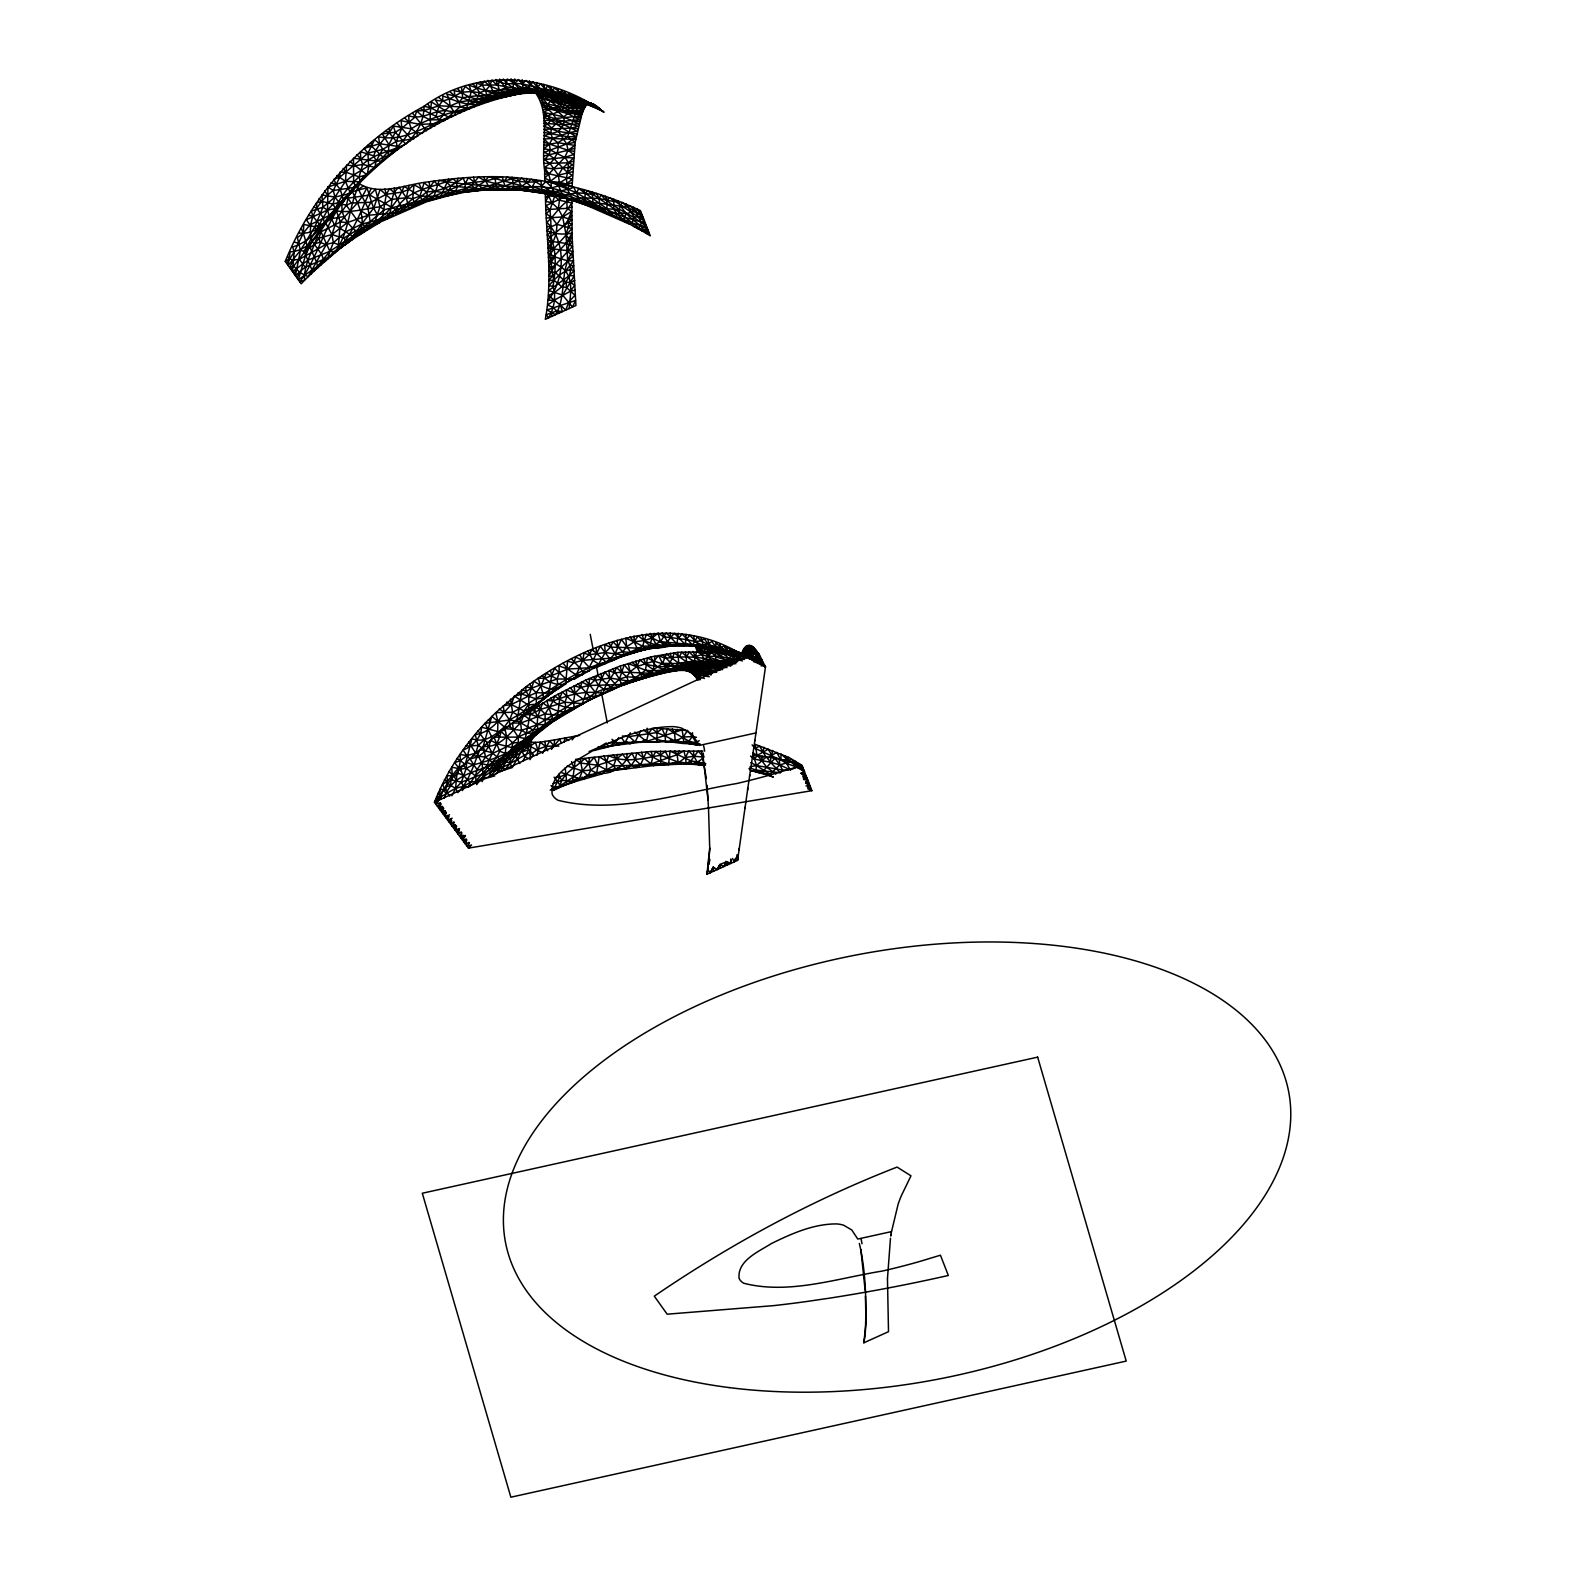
<?xml version="1.0" encoding="UTF-8"?>
<svg xmlns="http://www.w3.org/2000/svg" width="1576" height="1576" viewBox="0 0 1576 1576"><rect width="100%" height="100%" fill="white"/><g stroke="black" fill="none" stroke-linecap="round" stroke-linejoin="round"><path stroke-width="1.5" d="M523.902 715.622L543.484 699.429L543.109 693.657L538.165 678.232C599.254 637.315 678.291 612.552 744.955 656.581M613.832 199.167L613.694 209.155C621.693 222.512 637.689 227.555 650.218 235.809L640.388 210.593C597.343 190.144 549.807 179.053 502.291 176.827C477.784 176.059 453.277 178.305 429.046 181.772C406.51 183.998 381.037 196.33 359.781 184.018C347.134 207.303 350.699 236.321 330.98 256.258C320.775 265.123 310.452 273.889 301.213 283.798L285.256 261.439C311.831 195.247 361.2 140.126 424.023 106.282C477.942 66.468 551.285 74.446 603.825 112.073C572.009 91.703 532.215 92.452 496.716 84.946L481.941 85.203L476.681 82.957L476.523 87.645L479.518 92.669C494.864 101.278 511.373 93.555 527.408 92.157L483.497 100.194L460.094 106.853L438.936 105.75L424.062 110.537L416.537 110.95L414.902 117.235L401.88 128.168L395.359 132.226L382.298 133.862L388.917 144.578L388.11 155.906L361.554 179.093L364.174 175.901M714.243 647.835L685.343 644.919L686.053 634.261M726.989 667.712L725.078 665.958C675.671 666.943 626.381 679.177 583.081 703.684L564.976 702.226L554.476 696.08L519.804 717.553L521.558 730.358C516.002 746.394 498.055 749.546 485.447 757.091L477.036 769.699L475.459 776.003L476.701 784.572C494.746 759.021 520.789 742.946 545.276 724.586L545.06 714.007L553.235 701.005L554.476 696.08L585.661 680.123L620.294 666.018L651.085 656.896L677.877 652.326L707.525 651.774L748.206 656.089L765.483 666.943L754.805 740.858M645.293 223.201L625.14 217.389L599.274 206.495L547.936 193.927L511.589 188.844L504.872 185.929L502.291 176.827L485.408 181.004L465.275 183.407L427.569 198.832L384.209 209.766L352.788 236.282L329.857 251.293L308.226 260.001L292.506 271.604L294.141 252.14L292.742 246.939C316.441 239.71 327.059 216.996 343.745 200.92L343.745 198.812L358.402 182.757M520.572 718.124L528.748 709.476L528.768 696.021L525.911 690.879L525.931 686.742L538.165 678.232L544.863 678.33L567.774 669.091L596.91 667.259L621.141 656.916L647.5 648.563M544.666 170.779C540.489 145.524 551.147 115.087 535.761 93.181L552.546 98.855L581.899 114.201L575.161 142.333L572.068 186.697C564.11 182.146 553.826 181.102 544.764 181.89L544.666 170.779L548.586 173.754L572.324 179.073L563.341 186.697M384.859 188.982L386.297 194.321L382.081 219.359L383.145 220.798L426.584 201.748L462.064 191.957L465.137 188.647L465.275 183.407L463.186 177.989C452.608 185.869 440.098 191.287 426.82 191.917L414.035 184.747L412.656 198.714C387.932 221.31 355.624 233.327 330.98 256.258L305.094 267.191L295.401 275.662L300.464 250.426L314.924 226.688L322.903 207.205L334.92 197.099L345.459 181.319L353.457 175.054L383.027 157.186L389.666 155.394M497.504 735.5L497.957 721.591L495.75 712.687L525.931 686.742L531.605 688.141L557.057 679L574.413 679.079L601.855 663.496L605.283 663.437L611.311 659.477L612.729 660.403L642.594 646.199L696.159 645.313M763.04 757.544L757.032 755.515L755.14 744.305L788.69 757.366L802.026 765.463L811.857 790.679L468.486 848.124L434.424 802.283C445.969 772.989 463.423 746.216 485.014 723.305L509.54 719.976L518.031 715.13L525.202 714.263L545.06 697.262L565.745 683.964L567.537 661.25L573.743 662.747L582.687 660.344L616.787 657.704L641.452 650.514L666.628 645.234M583.219 189.593L584.991 193.296L585.543 204.88L629.336 224.107L632.075 222.965L646.928 227.417C633.375 214.159 613.97 209.529 601.145 194.951L599.136 198.517L599.904 208.308C612.532 218.493 630.893 218.178 641.925 230.845L647.756 229.505C635.226 223.26 623.958 213.607 617.93 200.763L613.832 201.57L599.136 198.517L584.913 197.906L567.124 198.812L534.835 190.184L518.819 188.411L469.549 190.125L441.122 196.488L395.812 209.608L365.75 229.879L352.788 236.282L341.46 247.727L333.757 251.727L324.321 261.971L321.681 254.406L312.107 241.187C305.902 221.842 317.584 201.728 333.304 190.499L355.703 187.17C400.718 139.279 462.339 103.248 527.349 92.176L478.198 102.46L472.859 102.085L462.733 97.87L446.737 94.087L449.357 99.327L450.086 105.966L455.996 114.733C430.327 121.982 406.982 142.923 378.496 136.777L379.639 143.751L382.673 149.326L387.834 151.867L397.487 149.858L396.285 141.426L389.095 132.522L385.844 131.123M592.576 667.909L596.91 667.259L605.164 652.562L604.692 644.604L610.424 647.244C632.606 646.869 655.222 651.696 676.971 643.993L678.271 633.237M730.85 859.215L730.771 863.431L725.945 861.993L719.956 864.475L717.178 869.578L713.199 867.036L710.362 872.651L707.742 869.834L709.968 848.183M575.22 290.22L570.591 291.107L554.181 300.248L548.093 300.228C564.937 279.543 566.749 241.857 546.872 222.354C555.579 214.789 560.701 203.678 571.812 198.714L572.147 237.503L575.93 305.488L545.316 319.317C553.137 277.809 545.867 235.474 545.375 193.71L548.724 195.917L554.634 196.409L558.475 194.518M887.465 1278.648L888.509 1331.681L863.845 1342.811L866.012 1323.052L865.441 1296.122M887.465 1278.648L890.479 1238.263M291.048 269.555L307.773 247.826L329.089 215.518L327.552 210.081L322.903 207.205L321.898 194.971L334.92 197.099L350.443 193.375C367.109 168.218 396.108 155.275 411.297 128.779C435.488 113.039 465.669 112.073 490.569 98.776L521.498 92.728C502.212 97.416 482.177 93.398 462.733 97.87L459.108 102.125L450.086 105.966L445.043 110.556L443.605 114.91L438.995 119.815L439.192 123.401L420.299 124.425L401.131 120.741L401.88 128.168L396.285 141.426L382.673 149.326L376.171 160.988L374.793 167.391L349.951 191.346M550.182 790.147L554.082 787.705L602.091 773.895L606.465 769.955L606.681 761.7L608.612 755.574L651.124 751.496L702.896 751.043M569.133 308.561C571.103 288.428 575.122 270.146 551.817 262.581L548.507 261.911L566.001 243.433L572.147 233.051C563.932 234.942 554.693 234.154 546.99 230.746L550.91 226.806L556.899 224.304L571.891 202.949L559.618 200.27L554.634 196.409L549.925 209.943L546.301 213.804L552.053 217.803L556.899 224.304C556.781 232.952 554.614 242.31 547.955 248.338L572.935 251.273C558.909 269.929 567.242 295.638 555.52 314.707L547.069 309.94L575.535 300.504L572.521 307.024L562.652 295.126L548.665 290.516L569.192 275.78L574.058 270.599L570.65 269.614C561.686 271.446 554.811 278.991 548.921 285.611L553.018 286.399C556.466 296.505 553.944 308.62 548.724 317.781L546.281 314.707L556.978 310.886L562.317 311.634L560.642 305.389L548.527 295.48C561.017 290.063 576.757 275.248 567.715 260.887L565.961 234.233L562.671 216.936L558.337 208.761L551.797 202.733L548.724 195.917L550.91 192.666M788.355 769.915L782.661 770.093L780.199 772.752L770.546 762.252L770.684 757.426L753.23 755.002L756.519 765.522L755.909 770.053C795.604 786.306 755.79 769.049 751.082 771.176L748.974 768.536M692.475 732.702L692.356 736.544L697.675 745.074L675.237 741.075L608.336 742.966M755.968 732.919L699.409 745.409L692.041 734.16L681.837 728.21A30.456 16.509 -10.9 0 0 673.425 726.635C644.761 726.438 617.595 738.592 592.32 750.944C576.777 760.873 549.768 772.043 552.132 794.146A31.796 17.218 -10.9 0 0 557.865 800.234C616.275 814.91 678.685 793.26 736.76 783.528A451.859 244.773 -10.9 0 0 769.718 775.096L802.026 765.463L791.113 761.74L779.746 764.872L769.009 775.333L751.102 770.664M540.923 752.028L530.836 746.709L526.64 741.863L531.014 742.158L530.383 752.678M592.182 192.075L593.108 205.471L598.072 208.761L603.234 211.834L616.511 214.08L620.097 212.78L626.224 213.686L635.305 211.243L642.023 214.789L637.019 208.899L635.305 211.243L641.235 222.098L646.121 225.309M354.364 186.263L352.433 191.661C358.185 205.018 367.287 219.556 358.54 233.938L359.466 234.785L374.044 224.58L377.353 214.415C371.483 206.259 370.596 196.744 366.755 187.8C361.101 201.728 349.084 210.829 340.377 221.96L338.505 244.674L339.786 247.491L337.914 250.643M490.333 741.922L491.889 737.292L485.014 723.305L495.75 712.687L512.614 712.273C546.045 695.036 575.023 668.125 612.729 660.403L616.393 657.409L621.141 656.916L621.2 655.458L641.452 650.514L644.663 648.012M742.552 654.71L749.171 652.168L752.166 646.455L749.447 650.356L741.902 654.316L747.26 654.71L749.171 652.168L748.836 645.51L751.437 645.707L758.785 653.646L765.483 666.943L763.513 666.155M322.903 207.205L311.358 211.145L312.895 216.267L319.495 224.442C318.411 243.886 303.341 260.434 304.523 280.213L299.755 281.749C320.657 253.362 325.897 216.286 352.433 191.661L366.755 187.8M560.642 305.389L565.725 310.098L568.995 301.804L574.945 295.224L566.552 287.521L561.805 286.733L553.747 279.996C548.231 257.184 552.782 232.874 549.925 209.943L546.045 205.648L566.966 195.719M504.162 730.673L504.379 726.93L509.54 719.976L512.614 712.273L510.427 699.074M311.319 273.85L312.009 270.087L304.05 251.333L327.552 210.081L327.926 187.052L345.459 181.319L360.411 181.831L361.475 180.019M643.481 678.291L617.615 686.998L609.932 678.035L608.789 670.45L614.62 672.932C633.67 670.135 653.39 677.286 672.006 668.854L678.764 663.279L677.877 652.326M775.885 774.111L766.448 766.921L761.779 760.637L762.055 756.106M742.138 653.902L744.936 651.026L745.192 647.165C752.245 641.412 745.448 654.533 740.74 655.32L748.639 649.45L750.452 645.727L749.447 650.356L741.902 654.316L749.171 652.168L754.49 648.386L749.23 655.419L738.12 653.41L754.805 657.369L762.508 661.585L753.446 660.541L763.02 665.387L761.129 665.88M286.694 263.468L294.141 252.14L303.321 233.149L309.96 224.856L329.089 215.518L350.443 193.375L345.459 181.319L346.621 165.184L354.344 165.894L362.697 164.436C374.596 153.227 391.419 151.394 405.702 144.027C416.576 134.512 424.102 120.958 424.023 106.282L430.524 107.759L448.293 116.939L451.957 116.762M460.645 112.723L445.043 110.556L431.509 101.967L430.13 113.866L430.622 128.267L424.791 129.311L422.329 133.369L416.517 132.404L411.297 128.779L393.35 126.06C387.873 136.915 377.117 143.909 373.768 155.886L376.171 160.988L381.944 161.126L374.793 167.391L362.697 164.436L360.668 158.506L360.51 151.729L373.768 155.886M579.712 735.322L554.555 739.912L554.141 745.822L551.462 749.368M696.513 737.351L692.356 736.544L687.431 730.496L657.094 728.27L656.916 742.335C670.844 738.849 686.387 748.029 699.251 740.7M440.157 802.696L435.922 804.272L439.763 795.86L440.256 788.926L445.121 790.265L442.56 784.277C451.898 779.864 454.735 767.551 465.334 764.399L471.874 738.691C484.856 743.695 495.258 734.79 504.379 726.93L509.797 726.792L509.54 719.976L504.182 712.254L499.237 708.944M469.549 108.783L460.094 106.853L443.743 120.978L438.995 119.815L436.059 116.427L438.936 105.75L442.56 100.884L442.895 95.978L459.108 102.125L513.559 92.964L512.791 87.744L514.761 78.918M444.215 798.303C454.42 764.813 496.401 774.486 515.431 748.935C535.82 730.831 556.761 712.707 583.081 703.684L552.782 721.729L534.619 735.992L527.861 744.857L528.63 749.723L533.299 754.569L529.891 759.652L530.541 752.245C517.342 758.43 504.931 768.182 491.022 771.629L468.269 787.153C456.311 784.355 447.348 794.56 437.182 798.5L434.424 802.283L748.206 656.089L723.699 646.042L721.119 647.677C712.628 646.239 702.837 644.032 697.36 636.862L692.317 645.53L714.775 648.091M571.714 215.617L563.991 225.723L547.463 239.513L550.142 241.227L566.001 243.433L572.541 246.546L567.518 251.608L573.073 255.942L552.132 276.194L548.98 275.938L555.087 265.28L567.518 251.608L569.842 240.97L565.961 234.233L568.443 227.121L568.483 218.788L571.635 211.44L567.183 208.327L545.907 209.647M543.011 728.801L541.238 729.944L538.046 728.9L537.14 724.724L537.731 716.666L542.715 702.778C551.344 709.692 565.134 716.371 575.043 708.077C566.099 708.077 556.308 705.713 550.516 698.109M757.977 663.634L758.076 662.294L753.564 660.364L763.02 665.387L753.013 660.206M449.692 796.057L447.131 792.905L442.403 790.876L440.886 797.22L435.922 804.272C448.963 774.348 476.563 752.363 501.148 731.402L512.673 742.926C511.57 757.544 498.252 767.591 488.698 777.5L483.339 777.717L482.157 781.637M552.309 788.946L553.176 790.443L582.352 770.92L590.823 769.994C602.643 778.327 619.801 770.487 626.677 759.258L627.149 753.426M468.269 787.153C478.552 763.907 504.97 757.859 525.123 746.768L527.684 747.201L515.608 756.125L500.951 760.243L492.007 752.698L479.971 749.486C473.824 764.143 469.431 780.928 457.808 792.649L455.562 788.414L457.04 772.752L463.048 775.215L470.219 782.326L475.499 781.361L496.873 757.091L499.71 751.181L494.017 737.154L518.189 737.115L525.281 738.533L537.14 733.687L499.533 763.769L482.473 774.013L461.394 782.188L455.562 788.414L451.898 795.781M512.062 177.142L513.737 186.736L521.262 190.184L534.993 191.799M543.838 145.386L557.805 142.707L567.596 136.738L575.358 113.63L574.354 111.896L566.119 111.266L542.124 104.883M559.283 773.58L559.618 777.165L553.176 790.443L566.927 784.296L565.213 767.768M457.651 774.427L460.389 760.597L460.034 754.392L466.91 755.672L475.676 753.092L482.689 748.167L491.81 716.272L504.379 726.93M691.805 763.474L653.567 765.542L606.169 771.354M685.462 651.715L686.88 663.673C697.872 667.081 709.574 665.052 720.449 669.288M605.44 196.232L606.977 199.837L606.977 208.781L612.02 215.695M435.922 804.272L436.572 797.889L439.763 795.86L438.167 793.24M567.557 712.332L589.739 699.921L590.074 696.73C597.324 689.933 608.001 687.924 617.615 686.998L621.2 683.61L628.312 681.009L680.832 668.736L734.199 663.91M461.256 831.892L458.124 834.177L458.557 830.04M453.75 821.825L450.716 824.209L451.209 819.756M553.018 286.399C555.737 270.343 556.84 252.357 550.95 237.07L547.246 235.139L550.477 232.401M560.386 193.572L558.337 208.761M536.943 755.259L540.233 742.158L554.555 739.912M509.54 719.976L516.278 721.138L523.567 714.854L524.04 710.934L528.236 704.886L535.801 704.255L564.937 683.472L585.917 671.809M389.095 132.522L389.587 128.602M626.224 213.686L623.741 219.537L620.767 219.832C593.62 205.235 564.149 185.338 532.393 186.677C501.188 186.382 469.727 186.086 439.133 180.432L434.109 195.995L431.056 200.31M703.172 753.052L703.723 757.071C691.312 770.96 674.351 759.947 660.561 755.278C643.599 758.076 624.726 763.651 608.612 755.574L599.136 756.716L596.772 773.028L593.128 775.865L588.045 775.747L566.927 784.296M523.567 714.854L536.313 705.221L536.313 692.691L541.06 685.698L546.38 673.267L557.057 679L557.865 684.595C549.138 698.838 531.624 705.91 518.031 715.13L516.278 721.138M351.901 239.985L352.788 236.282L334.289 224.678L330.192 215.656L343.745 198.812C332.142 211.539 322.942 232.677 303.321 233.149L297.332 237.602L300.464 250.426L288.152 265.497L290.142 251.924C317.564 249.737 325.011 217.941 341.992 200.861M457.789 89.044C488.481 119.579 534.5 70.94 565.232 102.814L562.002 110.32L543.562 117.609L558.022 121.766L579.909 119.677C558.869 110.99 543.07 94.028 525.891 80.494L522.424 83.961C513.48 82.642 503.276 86.148 495.79 79.509L499.494 90.049C510.506 96.156 522.68 93.043 534.52 91.802M468.939 842.392L465.511 844.125L466.181 839.22L462.556 840.146L463.994 836.501M494.805 775.885L488.698 777.5L491.022 771.629L505.128 755.436L506.763 737.529L504.99 728.545L519.804 717.553M647.874 677.03L632.843 681.758L609.932 678.035L594.743 680.3L589.601 678.507L588.853 685.501L582.253 703.467C603.864 692.75 626.952 685.718 645.451 670.174L647.401 657.96C671.455 670.627 699.015 665.919 725.078 667.771M890.775 1236.057L890.972 1234.579M556.013 788.158L573.9 782.09L573.309 780.021L577.683 778.524L583.356 778.997L588.045 775.747L590.823 769.994L588.715 763.375L589.523 757.721L599.136 756.716L613.596 765.818L616.019 769.502L620.708 768.379M739.085 849.76L745.113 807.168M890.873 1235.328L891.09 1233.831M738.08 856.832L739.282 848.361M744.975 808.173L747.832 788.236M738.139 856.359L737.568 860.358L706.974 874.188L707.742 869.834M571.28 710.146L560.386 716.193L557.707 715.149L559.756 698.286L562.258 691.884L573.447 702.344L574.373 707.703L579.121 705.831M747.556 790.088L749.782 774.919M752.914 753.761L754.884 740.326M749.565 776.377L753.072 752.717M566.631 197.985L567.183 208.327L572.029 207.145M637.866 228.678L640.703 225.742L641.235 222.098L644.486 221.113L609.735 197.808L606.977 199.837M564.129 742.414L564.76 738.277L568.877 740.464M891.189 1233.102L898.143 1204.123A352.394 190.893 -10.9 0 1 901.393 1195.632L910.987 1175.814L897.079 1167.087C811.463 1200.36 730.102 1244.37 654.296 1296.162L667.16 1314.187L773.777 1305.618A685.993 371.601 -10.9 0 0 805.336 1301.697L829.331 1298.191A962.936 521.617 -10.9 0 0 948.338 1275.476L940.439 1255.205L919.596 1261.509A368.351 199.541 -10.9 0 1 882.284 1271.064C837.033 1278.294 789.162 1294.92 743.714 1283.238A25.63 13.888 -10.9 0 1 739.085 1278.333C737.194 1260.505 758.942 1251.521 771.472 1243.503C791.841 1233.555 813.728 1223.764 836.817 1223.922A24.546 13.297 -10.9 0 1 843.613 1225.202L851.808 1229.989L857.758 1239.051L891.425 1231.624M532.235 738.376L521.045 744.798L515.608 756.125L505.187 769.699L500.222 771.511L498.587 770.171L500.557 765.936C523.823 748.541 541.75 724.802 568.325 711.8M500.951 760.243L499.533 763.769L491.022 771.629L489.131 770.408L487.319 765.109C491.279 753.486 498.311 743.439 501.148 731.402L504.99 728.545L521.558 730.358L537.14 724.724L565.981 707.447L573.447 702.344L574.905 693.361L574.137 685.816L580.382 687.569L588.853 685.501L626.027 684.358M709.023 864.357L709.87 859.432M747.398 649.627L747.339 645.746L745.96 650.967L742.335 654.257L747.398 649.627L748.127 645.234M744.601 647.5L741.409 655.143M452.154 818.22L447.761 820.21L448.49 816.072M607.666 213.784C584.755 204.151 560.544 187.879 534.835 190.184L521.814 178.108L518.405 181.102L504.872 185.929L485.408 181.004L478.493 177.103L471.736 185.416L465.137 188.647L448.057 193.021L435.606 198.871L423.235 202.083L419.945 196.173L424.121 182.816L434.7 191.248L453.967 194.341M565.823 678.783L554.594 668.362L551.718 675.04L548.881 693.164L543.484 697.794L536.47 698.995L518.011 692.79M863.845 1342.811L864.869 1336.704A373.729 209.175 -2.8 0 0 865.342 1332.134C866.445 1302.643 866.051 1272.403 859.353 1243.503M434.7 191.248L408.736 208.662L394.965 212.898L391.518 216.503L361.909 224.068L346.05 231.652L333.383 242.684L329.857 251.293L317.623 266.186L298.317 279.72L307.773 247.826L303.321 233.149L303.794 224.462L314.924 226.688L316.146 230.037L321.011 231.79L329.857 251.293L333.757 251.727L334.545 253.303C352.591 235.71 360.924 210.751 371.049 188.746M750.865 762.646L756.519 765.522L782.661 770.093L779.746 764.872L779.194 759.002L786.68 763.454L803.661 769.659L797.417 766.034L798.953 763.395L802.854 767.551L796.983 767.276L790.265 769.856L786.68 763.454L787.232 760.597L770.684 757.426M505.128 755.436L535.347 734.534L535.702 732.663L560.012 717.021L564.444 712.037L565.981 707.447L564.976 702.226L566.887 696.868L566.257 689.815L574.905 693.361L582.884 698.976L591.552 699.35M596.91 667.259L597.265 665.525M768.595 757.701L771.708 755.298L772.654 750.471M314.924 226.688L325.424 222.689L331.433 218.65L334.033 210.573C349.971 213.528 364.568 208.82 380.013 206.771L391.439 199.463L406.372 197.729L412.656 198.714L419.945 196.173L444.865 196.37L476.267 189.849L504.182 181.004L507.295 177.024C517.224 182.442 530.147 183.427 540.923 180.59L542.203 192.351C562.199 194.419 580.776 205.53 599.904 208.308M639.166 679.65L665.939 672.223L695.745 667.298L696.434 665.801L701.773 664.855L716.075 663.831L730.85 665.88C720.035 659.595 707.171 657.96 696.69 651.538L693.696 663.2L725.118 667.318M674.489 670.627L685.127 670.253L711.17 674.686L712.214 671.612L720.803 669.938M742 653.882L744.936 651.026L745.94 646.219M572.423 182.836L567.261 183.86C564.247 175.015 572.778 165.224 564.72 157.423L550.32 149.956L544.075 148.735L549.236 144.184L552.605 138.491L568.601 132.699L577.092 131.222L558.022 121.766L553.137 114.162L541.73 102.657L563.42 107.582L584.006 108.744L585.031 106.735C589.148 99.367 597.107 106.025 601.086 109.946L568.246 96.825L580.145 101.337L592.99 103.957L528.118 87.626L518.445 88.177L511.038 78.8M608.73 770.034L610.07 771.826L597.737 765.207L594.231 757.307L582.352 770.92L579.397 778.564L573.9 782.09L572.561 781.144L575.082 761.326M409.051 185.377L406.372 197.729L408.736 208.662M640.644 765.01L645.411 766.291L649.864 764.281L653.567 765.542L654.473 763.986L668.559 764.537L670.076 751.023L690.859 760.834L705.752 763.552L698.759 764.852L682.349 763.355C669.367 766.547 656.049 760.538 646.416 751.969L640.565 764.734L636.014 767.473L631.168 765.443L613.596 765.818L606.465 769.955L588.045 775.747L582.352 770.92L567.143 766.015M544.272 155.925L568.05 150.272L574.787 145.406L557.805 142.707L552.605 138.491L550.654 132.955L551.738 128.05L558.022 121.766M338.505 244.674L333.383 242.684L325.759 244.536L299.361 259.252L293.471 260.079L289.61 267.526L293.707 266.108L299.834 272.51L308.128 276.667L331.945 234.588L337.658 217.153L346.365 205.333L349.281 193.612M528.748 709.476L530.009 709.83L523.685 716.489L535.801 704.255M663.811 763.67L660.856 765.069L651.144 763.907L631.168 765.443L626.677 759.258L631.917 753.17L635.226 759.77L640.565 764.734L645.411 766.291L651.144 763.907L652.74 756.854L655.872 751.457L660.561 755.278L660.856 765.069L678.113 761.937L705.418 765.266M651.085 656.896C657.665 680.28 683.235 661.25 695.292 676.439L704.59 674.311L705.043 672.341C688.416 660.383 664.717 673.326 645.451 670.174L628.194 663.535L630.105 671.731L634.261 677.503L640.014 679.433M670.273 644.17L671.671 645.352L647.303 648.879L642.594 646.199L646.357 634.222C659.024 643.205 675.316 648.13 690.761 644.308M362.697 164.436L359.072 176.886C349.34 185.712 340.495 196.37 335.392 208.524L327.552 210.081L306.355 219.734L309.96 224.856M458.124 834.177L459.424 828.621L455.149 830.178L456.154 825.923M654.867 656.207L653.469 669.761L650.12 673.188L625.554 684.24M462.457 790.6L463.442 786.601L461.394 782.188L466.24 768.359L466.654 762.39L473.174 764.852C492.973 760.026 513.087 751.358 530.285 740.543M766.034 757.13L762.942 751.791L764.025 747.241M450.716 824.209L451.682 820.21M726.319 655.222L726.674 653.725L723.857 651.065L719.306 648.8L711.347 652.779L697.222 651.085L695.075 645.668L680.852 644.978M447.82 118.83L448.293 116.939M743.439 649.391L742.454 653.331L743.931 648.741L743.852 651.853L745.96 650.967L746.591 646.101L744.936 651.026M588.006 651.065L592.931 660.285L598.781 664.166L605.283 663.437L615.113 653.685L622.776 651.794L633.572 652.76L636.487 651.203L635.463 650.494M589.05 751.594L598.683 747.438L646.416 741.449L648.327 733.864L652.07 728.486L657.094 728.27M748.639 649.45L743.517 653.488L748.639 649.45L749.723 645.195M708.176 869.4L706.974 874.188L709.712 847.77L708.471 807.01M449.495 814.693L446.264 818.22L447.998 815.422L444.787 816.23L445.89 811.955L443.309 814.24L445.397 811.285M626.007 203.915L634.064 216.976L642.831 216.897L627.484 207.008L580.126 200.782L573.763 187.288C547.522 197.473 520.041 187.13 493.19 189.219C473.549 190.558 449.554 196.882 434.03 181.24L426.82 191.917L414.35 201.846L395.911 214.375L395.812 209.608C408.342 188.155 433.459 188.135 453.297 178.876L456.449 182.245L457.178 187.15L455.7 191.07L449.396 195.326M445.693 788.079L447.426 781.538L446.993 775.747L455.7 775.924M465.511 844.125L466.654 839.89L462.556 840.146L465.373 835.575L459.601 836.166L461.985 832.896M593.817 750.57L624.963 742.611L630.321 732.879M616.413 217.823L616.511 214.08M327.552 210.081L333.009 204.112L334.92 197.099L333.304 190.499L339.648 177.339L367.937 153.187L382.673 149.326M329.857 251.293L327.591 259.232M455.168 111.778L464.94 110.615L466.791 107.956L471.263 91.585L469.116 85.163C480.542 89.438 493.544 94.324 505.167 87.803L507.374 79.017L514.446 83.508L518.543 79.608L522.424 83.961C548.369 89.241 572.64 99.446 597.974 107.483C581.78 98.618 560.485 99.977 547.424 85.793L544.114 92.038L570.729 97.613L596.122 106.065L562.77 95.9L536.076 89.891L492.145 93.22L486.866 94.993L483.497 100.194M556.426 719.306L553.787 720.784L552.644 719.129L546.675 700.394L553.235 701.005C569.035 694.76 585.957 689.953 603.135 693.558L610.897 690.19L610.858 687.491L619.466 679.039L626.677 676.892L630.105 671.731L636.921 666.53L639.738 660.029L653.469 669.761L662.57 663.358L686.88 663.673L716.095 661.684L715.169 652.444L725.709 660.502L735.953 663.752M621.2 683.61L619.466 679.039L624.195 664.816L630.105 671.731M617.792 754.352L613.596 765.818M634.064 216.976L632.075 222.965L633.769 226.452L648.583 231.613M604.298 693.302L603.135 693.558C604.869 683.393 613.202 676.656 616.492 667.515L626.677 676.892L644.643 677.719L654.749 674.331L688.16 667.613L696.434 664.382L730.18 663.575L722.222 661.487L693.558 661.053L678.764 663.279L666.412 654.04L662.57 663.358L666.352 667.219L673.563 670.056L691.529 668.086L717.178 670.332L713.908 667.928L687.885 671.12M556.446 786.976L559.736 787.37C561.765 772.949 576.107 767.67 584.814 758.411L589.523 757.721M305.961 254.465L312.107 241.187M511.353 765.897L509.738 762.429C514.15 742.808 533.003 732.623 549.453 724.014M678.173 741.134L665.387 741.902L665.249 736.012L667.456 728.861L688.85 741.075L700.217 744.108M494.884 771.373L496.046 767.63L500.557 765.936L505.187 769.699L512.161 767.63L526.955 741.961L534.619 735.992M589.207 103.366L564.917 98.914L552.546 98.855L546.104 106.104L542.676 107.247L567.045 113.354L581.899 114.201L584.006 108.744C568.384 105.1 551.679 104.095 537.574 94.777L538.854 93.851C555.835 91.92 570.512 103.918 587.316 104.272L569.192 102.026L540.489 92.373L547.108 93.161L589.562 103.208L565.232 102.814L540.115 98.461M447.761 820.21L448.924 816.545M443.821 179.703L450.756 186.126L448.057 193.021M632.015 662.156L636.921 666.53L653.705 661.211L658.63 655.596L665.072 658.295C685.284 655.931 706.895 655.655 725.078 665.958L686.289 661.782L674.114 652.937C670.687 667.239 656.463 676.754 642.102 676.951L636.921 666.53L635.837 660.935M381.648 161.481L383.027 157.186L387.834 151.867M307.773 247.826L310.157 247.708L314.865 243.709L318.943 238.114L321.011 231.79L340.377 221.96L347.35 222.571L368.331 215.262L394.965 212.898M478.119 730.771L484.325 739.794L478.198 745.428L475.676 753.092L468.604 742.217M482.689 748.167L478.198 745.428L475.164 734.712C487.93 732.801 498.134 723.246 504.182 712.254L503.217 705.733L511.274 704.551L528.768 696.021L533.909 681.187C540.962 685.737 550.063 691.431 558.653 688.318L564.937 683.472M499.572 79.036L505.167 87.803C523.902 94.915 544.488 89.34 563.243 95.919C551.817 91.743 535.643 95.19 523.547 89.3L499.494 90.049L496.992 94.836L485.487 90.581L480.325 81.834M440.157 804.548L438.877 808.271L442.797 806.932L440.354 810.261L443.289 807.601L441.832 812.251L445.358 811.148M377.353 214.415L380.013 206.771L375.423 189.376L369.828 195.03L347.961 198.162L351.152 203.048L370.853 202.24L386.297 194.321L401.663 192.154L408.105 189.809L414.035 184.747M616.787 657.704L615.113 653.685L621.358 639.304L630.735 652.346L645.372 649.805L637.709 649.529L634.143 641.865L629.927 636.98M409.76 141.347L410.824 138.392L417.837 136.127L416.517 132.404M578.55 675.395L548.881 693.164L536.313 692.691L531.605 688.141L521.577 694.307L514.328 696.119L511.274 704.551L504.182 712.254M788.69 757.366L787.705 760.065L780.711 759.908L755.18 748.482L752.107 744.916M557.057 679L559.204 673.169L559.027 665.919L567.774 669.091L575.811 674.764L582.332 674.646L583.159 672.735M741.528 654.592L742.907 650.868L741.606 653.804M536.076 89.891L540.312 83.666L544.784 88.689L566.533 94.993L593.975 105.868M522.976 760.873L528.63 749.723L522.149 751.988L518.977 750.708M492.145 93.22L492.933 91.132L487.91 80.356M560.386 716.193L552.644 719.129L545.296 719.799L530.777 714.342L523.646 715.11L520.553 723.108C509.718 732.761 500.104 748.147 483.477 746.335L485.447 757.091L492.953 762.705L496.046 767.63M720.567 868.041L719.956 864.475L723.975 866.505L725.334 863.018M492.933 91.132L506.605 95.23L521.715 93.102L522.267 91.703L518.445 88.177M582.332 674.646L583.396 672.006L589.286 671.199L589.247 667.377L600.298 646.199L609.577 658.472L612.729 660.403M732.545 858.447L734.18 861.895L735.598 858.309M455.149 830.178L456.666 826.435M330.192 215.656L336.417 210.987L339.155 204.23L342.091 204.072L346.365 205.333L356.491 219.3L365.179 226.353L378.811 223.142L382.081 219.359M344.809 197.473C337.067 210.022 346.109 222.945 355.802 230.766C376.822 225.033 396.167 206.929 404.086 186.362L419.945 196.173M444.787 816.23L446.343 812.487M590.468 103.228C575.24 102.204 562.258 92.551 546.655 93.063C531.88 91.132 512.594 92.964 503.434 79.076L496.716 84.946L491.889 80.021L489.703 85.912L485.487 90.581L479.518 92.669L476.445 99.8L468.702 104.292L459.108 102.125L454.853 95.722L450.362 92.235M387.282 218.67C394.197 208.8 388.267 195.01 399.102 187.248L406.372 197.729M559.736 787.37L560.662 785.163L566.02 784.513M749.447 650.356L751.437 645.707M723.975 866.505L725.945 861.993L727.363 864.968L726.024 861.284M323.08 260.02L320.854 265.004L317.623 266.186L314.57 270.658L312.009 270.087M456.449 182.245L458.222 178.246M530.206 191.169L559.125 196.015L576.717 192.843L578.668 188.509L606.977 208.781L618.954 209.569L622.126 202.358L627.484 207.008L629.868 205.629L635.305 211.243L633.453 207.165M542.558 753.348L549.689 740.996L554.141 745.822L558.83 746.177M589.739 699.921L596.024 696.809L595.393 692.356L604.829 671.987L609.932 678.035M654.139 633.276L650.553 642.437L650.829 646.475L638.891 651.164L637.709 649.529M572.758 171.646L558.337 175.212L550.516 181.161L544.882 178.049L564.72 157.423L568.05 150.272L566.69 143.968L558.534 131.498L543.818 126.178L548.172 123.736L550.536 120.328L556.328 118.397L581.209 115.934L570.157 111.541L558.928 104.292C557.274 92.255 542.341 91.743 532.885 91.979L551.383 93.417M530.225 92.117L506.645 92.393L503.571 93.693M345.459 181.319L339.648 177.339L340.101 172.119L346.149 172.237L359.072 176.886L367.05 174.838L368.705 166.78L367.937 153.187L374.596 139.732L379.639 143.751L401.703 146.942M450.716 819.087L449.239 822.219L451.189 819.54M536.175 179.762L532.393 186.677C506.448 193.651 477.449 187.82 450.756 186.126M550.595 249.56L548.153 252.81L554.634 256.849L548.684 266.541L551.442 267.329L555.087 265.28M443.782 808.252L441.832 812.251L444.905 810.616M699.271 662.393L708.629 656.365L721 656.266L737.332 661.526L710.618 660.206L702.561 663.595L693.558 661.053L686.762 656.739L689.264 651.715C701.103 667.022 720.882 663.516 737.332 661.526L736.406 659.398L726.457 653.567M556.899 224.304L571.911 228.54L554.023 248.516L548.369 257.341L551.107 258.346M668.421 763.434L668.559 764.537L673.031 763.355L676.222 764.399L685.481 757.485L688.771 750.964L693.893 756.244L698.759 764.852L705.496 764.892M679.118 657.369L681.738 652.168L686.762 656.739M562.652 295.126L574.373 275.583L569.192 275.78M388.917 144.578L395.359 132.226L393.35 126.06M710.362 872.651L712.49 868.494M717.178 869.578L719.149 865.716M448.549 179.112L440.216 197.63M705.142 646.259L684.752 644.013L674.331 633.276L664.146 645.451L660.305 646.751L643.875 640.605L634.143 641.865L626.637 646.83L622.776 651.794L624.391 655.064L636.487 651.203M339.786 247.491L348.394 242.428L363.701 229.17L365.179 226.353M363.091 232.421L369.237 225.348L370.183 221.546L367.897 207.776L370.853 202.24M441.142 804.016L438.877 808.271L442.304 806.301M352.788 236.282L373.906 207.618L380.151 189.475L391.439 199.463M580.953 203.304L572.915 198.359L569.685 194.222L567.518 189.002L569.133 186.027M606.465 769.955L625.633 768.891L626.815 766.744M640.683 730.791L635.069 742.04L630.105 743.616L624.963 742.611L621.279 737.509M734.18 861.895L737.568 855.67L737.568 860.358L737.036 854.724M491.653 96.845L490.569 98.776L478.04 96.156L465.216 86.483L462.024 92.196C453.514 96.077 445.437 103.642 435.37 99.84L438.936 105.75M465.275 183.407L468.466 177.635L484.265 189.573L515.628 189.77M456.173 825.765L453.671 828.188L455.661 825.253L452.194 826.198L454.243 822.475M678.113 761.937L677.128 754.727L679.315 750.767M511.964 94.501L540.41 92.019L558.239 93.89L561.391 90.955L566.533 94.993L579.456 100.864C559.5 91.152 534.264 96.294 514.446 83.508M293.963 273.633L296.682 268.885M296.859 277.691L299.834 272.51M529.792 710.776L537.455 703.231M617.615 686.998L610.897 690.19L604.376 689.599L598.624 685.54L593.364 676.695M386.297 194.321L389.567 188.746L394.355 192.607L401.604 208.052L401.919 210.514L400.127 212.464M506.645 92.393L507.807 90.443L521.715 93.102L551.482 93.22L573.25 98.677L596.437 107.424L579.495 98.382L571.635 98.401L558.239 93.89M505.837 759.612L505.837 762.114L500.222 771.511M753.919 647.342L747.26 654.71L743.695 654.434L751.161 656.227L757.682 652.661L754.805 657.369L747.182 657.172M744.522 659.438L722.793 653.311L721 656.266L718.912 652.74M558.337 175.212L562.494 168.317L573.565 157.955L564.72 157.423L544.587 159.57L550.063 163.51L558.337 175.212L559.421 182.875L572.364 175.251C561.115 169.735 556.19 156.792 544.232 152.32L566.69 143.968L575.161 142.333L567.596 136.738L543.779 132.404M530.245 90.127L528.118 87.626L533.141 81.893C538.224 90.265 548.251 93.063 557.293 94.757M643.5 658.768L646.239 664.442L658.472 666.865L701.773 664.855L702.561 663.595M605.283 663.437L606.622 661.309M670.332 739.833L673.523 742.257L683.255 737.056L687.431 730.496M344.829 245.186L358.54 233.938M496.066 773.974L498.587 770.171M566.001 243.433L572.147 237.503L568.995 237.799M684.733 764.301L690.859 760.834L698.207 751.122L703.723 757.071L693.893 756.244L685.481 757.485L683.925 750.905L677.128 754.727L651.144 763.907L636.822 752.717L635.226 759.77L631.168 765.443L625.633 768.891L613.182 754.845M349.833 161.52L367.05 174.838L371.581 169.341M570.591 291.107L574.57 285.236L570.847 282.518L566.158 282.281L555.442 272.569L548.744 271.21L551.442 267.329M697.675 745.074L675.237 741.075L674.548 733.195L677.227 729.255M765.483 666.943L751.161 659.063L756.775 658.847L759.199 655.301L754.805 657.369L745.369 656.207L751.161 656.227L757.051 651.243L749.23 655.419L740.759 653.784M324.282 222.452L323.277 218.059L316.973 208.465L316.481 202.949L321.74 201.354L333.009 204.112L343.745 200.92L360.411 181.831L359.072 176.886M626.637 646.83L625.83 638.221L634.143 641.865L638.181 635.601L650.829 646.475L660.502 641.629L666.313 632.902L676.971 643.993L683.019 645.549L704.728 645.805M536.313 705.221L545.06 697.262M518.819 188.411L531.408 179.25L547.443 189.1L558.594 185.889L560.012 183.959M572.187 739.873L574.649 736.504M552.132 276.194L548.822 280.686L553.747 279.996M466.181 839.22L464.034 842.136L466.654 839.89M618.777 737.568C615.014 744.542 606.504 748.895 598.683 747.438L606.169 743.005L608.769 746.374L610.365 745.684M749.171 652.168L753.072 646.889L752.166 651.971L747.26 654.71M565.843 270.737L573.526 260.828L567.715 260.887L554.634 256.849M713.908 667.928L714.992 666.53L721.256 667.869L722.616 669.721M595.196 773.186L593.128 775.865L588.675 775.747M685.855 741.055L682.644 743.143L688.85 741.075L692.356 736.544L683.255 737.056L682.053 729.885L646.416 741.449L634.832 732.111M570.65 269.614L573.723 265.674L570.079 265.438M511.609 750.038L525.281 738.533L531.171 709.909L535.013 711.544L537.731 716.666L545.06 714.007L557.707 715.149M477.036 769.699L470.022 758.962L478.158 756.775L484.758 751.594L489.151 746.335L490.392 740.227L497.307 743.852L512.298 747.773L518.405 743.104L518.189 737.115L532.984 730.003L537.14 724.724L545.276 724.586L553.787 720.784M456.626 832.167L459.424 828.621M803.622 779.549L807.759 780.159L805.671 782.819L810.222 786.483L806.006 785.853M469.451 843.061L466.988 846.135L471.5 844.992L468.486 848.124M530.225 92.393L522.267 91.703M422.112 203.403L427.569 198.832L431.43 199.522M673.523 742.257L675.454 740.03L678.803 740.385M790.265 769.856L779.746 764.872L774.959 758.292L761.11 773.264L755.771 771.669M550.142 241.227L547.699 243.925L554.023 248.516M563.991 225.723L571.812 219.852L562.671 216.936L546.242 218.02M658.019 633.256L663.929 636.862L678.192 638.497L682.191 634.084L692.297 644.722L722.99 649.785L692.297 644.722L660.502 641.629L658.019 633.256L651.912 638.142L643.875 640.605L642.181 634.478M678.192 638.497L686.033 639.521L689.874 635.305L699.803 646.16L715.13 647.283M575.713 139.456L552.605 138.491L543.996 135.615L558.534 131.498L563.617 124.76L564.326 121.313L563.715 116.9L558.101 111.738L541.06 100.49L543.72 99.485L549.965 107.247L548.842 109.512L543.464 112.31L548.389 116.269L550.536 120.328L576.048 136.639L566.69 143.968M744.542 658.078L740.188 658.256L733.707 654.414L725.709 660.502L722.222 661.487M561.332 772.575L579.397 778.564L583.356 778.997L586.43 775.688M544.587 159.57L549.098 154.763L550.32 149.956L549.236 144.184L544.015 138.983L552.605 138.491M413.188 206.87L415.394 204.525L417.699 205.057L423.235 202.083M543.464 112.31L563.715 116.9L570.157 111.541L583.415 109.926L550.024 96.136L535.82 92.216M569.566 244.891L572.324 241.995L569.842 240.97M543.484 699.429L560.977 685.895M685.127 670.253L689.559 669.662L711.899 673.129M377.393 164.889L378.496 163.766M541.238 729.944L535.347 734.534M541.908 185.594L545.986 181.476L551.324 186.973L555.225 193.848L585.543 204.88M569.389 680.655L573.723 678.133L574.413 679.079L582.687 660.344L589.109 654.769L605.164 652.562L610.424 647.244L613.005 641.767L622.776 651.794M640.88 674.055L647.263 675.198L654.749 674.331L660.837 673.523L666.451 670.765M511.589 188.844L513.737 186.736M552.743 93.004L552.073 90.443L554.417 88.217L565.173 95.998L591.552 103.425L567.675 96.786M501.345 189.278L496.046 186.657L495.199 178.955L497.642 176.63M463.502 835.832L461.079 838.156L465.373 835.575M577.683 778.524L573.9 782.09L569.035 781.716M754.805 657.369L758.785 653.646M750.058 766.783L756.519 765.522L766.389 756.894L770.546 762.252L779.746 764.872M807.759 780.159L805.828 781.952L810.222 786.483M437.399 806.262L440.65 803.346M750.531 756.066L754.018 758.942L757.662 755.692L761.779 760.637L770.546 762.252M672.006 668.854L679.985 667.377L686.88 663.673M756.303 650.041L751.161 656.227L744.995 655.439M568.443 227.121L571.852 224.166L568.956 223.004M732.229 664.934L712.037 662.334L709.949 664.185L714.992 666.53M543.09 109.749L554.023 108.271L558.928 104.292M347.35 222.571L331.945 234.588L318.943 238.114L316.599 237.011M551.324 186.973L550.95 182.304L576.717 192.843L584.991 193.296L587.789 190.952L620.097 212.78L632.075 222.965M483.202 103.405L478.198 102.46L473.943 106.892L466.791 107.956M469.845 758.864L466.91 755.672L460.389 760.597L454.577 762.666L461.512 771.196M676.222 764.399L677.7 763.276M567.675 171.922L572.738 168.12C563.656 166.189 553.984 170.878 544.705 167.214L548.586 173.754L550.516 181.161M454.853 95.722L454.262 90.738L462.024 92.196L471.263 91.585L481.941 85.203L484.147 81.203L489.703 85.912L499.494 90.049M554.181 300.248L547.699 305.094L553.038 307.379L558.928 313.171M592.537 103.701L581.386 101.416L568.562 93.89L562.77 95.9M530.245 754.668L537.652 749.368L545.611 746.551L554.141 745.822L559.48 739.282L561.489 742.926M367.897 207.776L358.422 189.416L362.894 186.244M552.546 98.855L546.872 92.708L542.577 92.255L560.347 95.151L586.075 105.237L573.329 106.104L566.119 111.266L567.045 113.354M527.861 744.857L525.123 746.768L528.787 742.71L526.049 743.99M633.453 741.272L630.105 743.616L626.755 741.922M544.705 167.214C553.117 162.367 560.012 152.813 557.805 142.707M590.823 769.994L597.737 765.207L616.393 759.199L622.402 754.116L626.677 759.258M696.592 648.957L703.546 652.76L705.102 651.715L709.082 653.745M500.675 188.706L504.872 185.929M285.256 261.439L289.235 258.799L293.471 260.079M564.976 702.226L540.529 709.377L530.777 714.342L527.349 712.411M747.122 656.778L756.775 658.847L760.42 656.483M621.141 656.916L625.967 653.804M463.442 786.601L470.219 782.326M752.639 755.456L757.032 755.515L768.32 749.171L773.757 758.706M690.406 743.281L688.85 741.075M506.605 95.23L509.206 93.614M709.298 666.313L710.855 665.328M355.802 230.766L344.08 237.956L339.392 236.952L331.945 234.588L325.424 222.689M562.671 216.936L571.635 211.44M388.11 155.906L393.429 152.714L392.976 151.71M578.51 201.748L580.126 200.782M640.25 742.532L645.175 739.597L649.115 741.902L635.069 742.04L629.336 736.524L622.382 735.992M568.7 167.095L572.994 164.633L567.793 162.86L544.39 163.352M598.013 773.107L593.128 775.865L590.783 774.328M507.433 95.112L506.428 95.9M771.708 755.298L776.85 752.461L780.711 759.908L781.125 754.077L787.705 760.065L797.417 766.034L802.854 767.551L798.52 764.065L796.983 767.276L804.489 771.767L801.002 773.205L806.951 778.071L803.346 778.84M755.18 748.482L759.573 746.078L762.942 751.791M570.847 282.518L574.747 280.37M452.194 826.198L455.168 824.603M650.218 633.394L656.069 644.387L669.997 646.239L671.671 645.352L656.345 647.933L650.829 646.475M639.088 765.837L636.014 767.473L636.014 765.463M473.174 764.852L466.24 768.359L460.251 769.187L463.048 775.215M537.731 716.666L520.553 723.108L512.476 722.97L513.323 729.59L518.189 737.115M678.764 663.279L684.654 665.624L693.696 663.2M545.493 197.512L548.724 195.917L545.71 201.393L551.797 202.733M555.954 777.185L559.618 777.165L565.804 774.19M346.365 205.333L351.152 203.048M625.633 768.891L629.494 767.039M575.358 113.63L583.021 111.266L562.002 110.32M528.768 696.021L536.313 692.691M733.116 652.503L729.333 651.814L730.693 653.41L709.574 647.184L704.59 649.036L696.178 647.381L699.98 650.927L696.868 645.372L703.231 645.648L717.435 653.528M644.308 649.844L656.424 646.593M527.054 748.344L535.446 742.375L540.233 742.158L545.611 746.551L547.719 750.787M534.835 190.184L531.9 191.405L521.242 185.672L488.343 176.729L485.408 181.004L474.041 188.371L469.549 190.125L465.137 188.647M593.108 205.471L590.074 206.574M616.393 657.409L621.2 655.458M462.064 191.957L477.508 190.755L496.046 186.657M608.178 660.699L611.311 659.477M572.561 781.144L562.1 780.317L553.097 783.469M600.003 695.272L590.074 696.73L573.447 702.344M753.387 661.565L760.853 664.146L763.06 663.299L756.638 661.703L760.637 658.335L756.775 658.847M482.354 190.282L484.265 189.573M586.39 102.598L590.823 103.267L580.244 102.538L553.412 93.752L554.26 94.56C565.429 97.219 573.349 107.582 585.819 105.966M329.089 215.518L331.157 214.769M669.288 671.553L696.434 665.801M722.793 653.311L728.959 658.433L736.406 659.398L740.188 658.256L737.548 654.808L746.729 657.98L750.688 657.645L740.7 654.71L734.475 650.297L725.393 651.262L707.23 647.46L694.642 641.333L686.033 639.521M564.72 157.423L573.703 154.507L568.05 150.272L543.838 142.136M729.393 651.085L725.393 651.262L703.152 645.175L698.089 646.101M413.917 138.767L396.285 141.426M367.937 153.187L364.115 148.4L379.639 143.751M610.897 690.19L612.847 689.599M574.59 148.361L568.05 150.272L574.255 151.414M459.601 836.166L463.009 835.181M567.793 162.86L573.408 161.264M314.865 243.709L320.026 242.271L325.759 244.536M660.502 641.629L664.146 645.451L692.317 645.53M576.717 192.843L604.258 209.509L606.977 208.781M491.929 189.553L521.262 190.184M521.558 730.358L526.896 733.392L535.702 732.663M723.857 651.065L730.693 653.41L720.725 653.016L709.574 647.184M550.654 132.955L543.937 129.311L571.162 128.07L578.175 126.297L543.346 114.91M654.04 646.79L649.509 647.913L652.149 648.445M704.413 678.488L692.238 673.484L716.666 672.263M331.433 218.65L343.391 216.68M653.469 669.761L658.807 672.105L673.563 670.056M751.082 771.176L755.909 770.053L780.199 772.752M516.041 720.114L532.984 730.003L538.046 728.9M665.151 672.065L684.279 668.579L712.214 671.612L703.664 667.022L695.745 667.298M521.045 744.798L516.495 745.546M504.182 181.004L516.83 177.596L521.242 185.672M695.115 644.643L689.461 645.589M683.019 645.549L691.017 644.761M629.336 736.524L656.798 732.604L662.078 728.644L665.249 736.012L675.237 741.075M445.043 110.556C432.73 110.97 421.127 120.347 408.775 115.718L408.972 122.022L411.297 128.779M761.976 659.832L751.161 659.063M740.897 653.705L744.542 653.134M544.488 174.365L548.586 173.754M672.125 670.549C685.836 664.934 696.592 674.725 709.298 676.774M701.241 763.887L691.726 764.34L690.859 760.834M669.997 646.239L676.616 645.333M468.131 191.917L472.82 191.287M555.501 183.131L558.594 185.889L564.484 185.082L567.518 189.002M588.715 763.375L584.814 758.411L575.575 759.376L580.953 763.099L597.737 765.207M557.096 688.535L558.653 688.318M542.203 192.351L539.642 192.489L562.829 195.05L571.753 200.251M365.474 174.286L366.932 174.109M565.232 102.814L573.014 104.193L587.848 103.878L580.244 102.538L580.145 101.337L589.03 102.775L583.179 99.859L592.103 105.868L600.495 109.256M521.715 93.102L536.431 92.157L553.038 93.555L543.07 92.393M478.198 745.428L465.708 746.059M552.427 94.718L554.26 94.56M565.745 683.964C556.998 686.072 547.857 682.25 542.164 675.533M715.287 648.701L718.459 648.504M807.68 786.168L811.049 788.571L807.739 788.709L811.857 790.679M544.114 92.038L540.529 92.176L541.514 92.649M690.938 664.56L696.434 664.382M550.536 120.328L543.681 120.465L551.738 128.05M537.849 92.629L529.93 92.748L544.922 92.649L566.237 96.372M478.651 105.139L468.702 104.292M678.448 670.194L691.096 670.647M567.596 136.738L576.048 136.639M438.995 119.815L430.012 119.815L422.723 116.269L416.537 110.95M401.919 210.514L404.402 210.514M299.144 233.071L303.321 233.149L301.371 228.697M603.825 112.073L597.501 108.114L599.235 108.35L583.494 102.007L595.689 105.513M376.171 160.988L353.497 158.289L353.654 181.693L355.25 186.401M512.673 742.926L526.955 741.961M485.447 757.091L473.174 755.633M564.917 98.914L561.706 96.333L539.071 96.569L543.72 99.485L542.794 96.904L535.604 92.492M681.975 669.938L685.264 670.115M531.014 742.158L535.446 742.375L537.652 749.368M461.394 782.188L451.012 779.844L450.657 785.38L455.562 788.414M586.863 104.725L580.598 105.474L566.927 96.825L561.548 95.249M524.985 92.57L525.97 92.61M690.209 672.184L696.1 672.538L696.513 670.49L688.16 667.613M546.695 226.491L550.91 226.806M505.837 762.114L509.738 762.429M646.416 741.449L656.916 742.335M571.162 128.07L577.801 128.739M543.621 123.263L563.617 124.76L578.747 123.933L563.715 116.9M716.095 661.684L730.18 663.575M676.971 643.993L685.343 644.919M605.164 652.562L624.391 655.064M582.568 112.684L574.354 111.896L577.959 108.252L585.031 106.735L580.598 105.474L581.032 107.109L584.735 107.72M558.534 131.498L576.796 133.94M471.263 91.585L479.518 92.669M658.551 645.668L664.284 646.81M594.152 104.449L588.597 103.09M574.472 116.821L580.756 117.786M805.297 773.855L801.002 773.205L806.124 775.963L802.834 773.54M533.358 92.097L541.376 93.398M584.991 193.296L592.083 194.459L596.575 193.493L599.136 198.517M693.578 635.64L694.642 641.333L701.044 640.999L704.354 638.792L708.254 644.308L715.957 648.859L715.878 642.831L721.119 647.677L729.077 651.44L740.7 654.71L738.474 651.912L755.613 660.738L748.955 658.67M330.763 183.052L335.885 183.919L340.317 189.593L343.745 200.92M703.546 652.76L707.309 653.39L695.075 645.668M555.284 93.949L561.706 96.333M573.191 120.682L579.515 121.785M733.116 654.848L726.674 653.725L712.588 647.44M366.853 230.076L363.701 229.17M554.949 93.91L566.336 96.353M721.591 650.1L735.204 653.154M748.856 658.394L753.151 659.182L741.646 653.134M367.543 145.386L371.522 146.194L383.027 157.186M734.731 662.353L716.075 657.034L711.308 652.168L708.629 656.365L710.618 660.206M458.222 768.497L451.82 767.177L452.351 779.568M700.867 637.512L703.152 645.175L708.254 644.308L711.8 641.373L715.819 646.909L725.393 651.262L742.335 655.754L736.366 653.863M754.018 758.942L761.779 760.637M742.808 656.542L725.393 651.262L721.119 647.677L719.7 644.17M308.64 215.321L312.895 216.267M597.974 746.945L602.288 747.91M497.819 731.579L481.527 727.186C481.389 737.745 472.465 746.512 463.068 750.058L466.91 755.672M692.238 673.484L701.143 675.552M561.785 95.19L565.804 96.156M712.037 662.334L703.999 658.827L700.236 651.44M654.749 674.331L645.451 670.174M736.406 659.398L742.454 660.915M300.464 250.426L304.05 251.333M802.933 776.988L806.951 778.071L802.637 773.777M696.868 645.372L713.041 651.38M760.853 664.146L764.695 665.21M476.464 752.442L482.157 763.67L487.319 765.109M525.911 690.879L521.971 689.776L518.031 715.13L512.614 712.273M724.842 650.317L734.377 653.252M493.19 189.219L488.264 185.751L483.399 176.689M787.232 760.597L791.113 761.74L796.983 767.276L794.836 762.764M684.654 665.624L688.416 666.746M555.225 193.848L532.393 186.677M729.333 651.814L733.293 653.055M591.079 104.39L597.363 106.833M719.306 648.8L725.275 650.691M723.699 646.042L729.077 651.44L741.449 656.01M568.246 96.825L578.195 100.037M431.45 124.662L435.075 125.883M294.751 242.133L298.416 243.374M584.243 102.184L576.067 99.367L602.781 111.167M696.356 678.094L697.518 679.945L700.374 679.492L695.292 676.439L700.374 679.492L698.188 676.537L693.775 674.883M545.06 714.007L540.529 709.377L535.013 707.427L535.013 711.544M749.92 767.926L755.909 770.053M533.535 91.861L538.854 93.851M705.043 672.341L711.17 674.686M727.383 647.362L736.721 654.04L742.69 656.384M724.448 654.493L712.864 647.224M548.881 693.164L550.812 693.933M665.249 736.012L656.798 732.604L652.07 728.486M499.71 751.181L505.029 753.328M638.91 217.074L643.658 219.005M737.43 653.764L740.7 655.084M749.979 658.965L754.411 660.777M585.169 101.514L572.364 95.368L574.826 98.145M807.464 787.054L811.049 788.571M369.828 195.03L395.812 209.608M436.059 116.427L420.181 108.488M727.6 861.993L730.771 863.431L730.693 859.334M545.276 724.586L547.187 725.472M313.644 206.87L316.973 208.465M710.008 647.165L711.091 647.697M513.559 92.964L515.785 94.048M803.07 776.141L806.951 778.071M741.015 655.124L746.729 657.98L744.719 655.675L750.688 657.645L745.192 654.749L747.103 656.621M587.71 670.391L589.286 671.199M696.454 763.67L698.759 764.852M506.605 702.167L524.04 710.934M642.594 646.199L634.143 641.865L634.025 635.975M704.59 674.311L707.722 675.946M528.236 704.886L514.328 696.119M618.935 745.054L611.961 739.302M718.006 653.134L714.795 650.198L699.823 645.628L711.347 652.779M601.362 110.517L575.792 96.727M562.671 197.552L551.305 194.222L547.443 189.1M537.14 724.724L523.646 715.11M361.101 211.085L368.331 215.262M444.452 779.825L447.426 781.538M327.926 187.052L333.304 190.499M522.188 79.706L522.424 83.961L528.118 87.626M605.696 661.782L592.083 649.548L589.109 654.769L584.085 653.134L582.687 660.344L589.247 667.377M336.791 175.507L339.648 177.339L333.915 179.25L335.885 183.919M528.157 758.529L524.69 756.283L522.149 751.988M643.461 729.984L656.424 739.223L665.348 741.606M660.856 765.069L659.083 763.867L653.567 765.542L651.144 763.907M672.341 645.372L667.948 642.437L662.137 632.803M760.322 772.732L769.856 774.21L756.519 765.522M457.04 758.351L465.334 764.399M450.086 105.966L439.034 97.771M550.989 785.597L554.082 787.705M753.328 752.914L757.032 755.515M380.013 206.771L384.209 209.766M674.272 666.254L662.491 654.651M477.508 190.755L471.736 185.416M475.459 776.003L463.324 765.66M644.761 230.313L649.391 233.721L646.121 233.346L640.703 225.742M716.075 663.831L721.256 667.869M610.858 687.491L597.186 675.158L594.743 680.3L588.853 685.501L581.879 682.132L580.382 687.569L574.905 693.361L570.118 687.648M447.998 783.331L450.657 785.38L445.319 787.094L447.131 792.905M695.745 645.549L698.72 647.874M800.943 768.891L804.489 771.767M701.773 664.855L703.664 667.022M496.992 94.836L499.434 96.904M508.615 725.59L513.323 729.59M583.396 672.006L571.576 658.965M484.325 739.794L487.811 742.769M426.603 130.867L412.538 113.177M590.074 696.73L577.959 683.846M560.504 785.774L554.122 777.204M637.019 208.899L641.196 212.701M318.943 198.793L321.74 201.354M395.359 132.226L405.702 144.027M647.263 675.198L648.288 676.163M404.815 118.062L408.972 122.022M356.826 154.842L360.668 158.506M505.167 87.803L507.807 90.443M472.8 83.863L476.523 87.645M397.093 123.223L410.824 138.392M595.393 692.356L585.661 680.123M783.272 759.77L786.68 763.454M492.993 176.551L495.199 178.955M488.363 719.74L490.392 722.163M680.832 668.736L679.985 667.377M449.121 771.275L452.174 774.978M573.25 98.677L574.55 100.293M563.105 663.26L567.774 669.091L573.743 662.747L575.792 657.172L582.687 660.344L579.771 654.769M343.154 168.455L346.149 172.237M619.466 679.039L612.591 668.835M559.618 777.165L562.1 780.317M305.094 267.191L299.361 259.252M427.648 103.977L430.524 107.759M334.92 197.099L338.328 201.57M287.581 256.592L289.235 258.799M615.113 653.685L608.769 642.89M486.826 743.143L492.007 752.698M519.903 763.533L515.608 756.125M355.014 184.451L358.422 189.416M497.563 734.219L499.356 736.839M582.017 776.988L583.356 778.997M324.715 190.854L327.414 194.931M476.445 99.8L478.198 102.46M598.072 208.761L598.959 210.101M784.986 755.751L787.705 760.065L792.216 759.593L797.417 766.034L795.604 761.247M674.686 750.826L677.128 754.727M564.858 92.235L566.533 94.993M453.888 776.16L456.252 780.12M340.377 221.96L336.417 210.987M730.043 653.882L731.205 656.01M623.741 219.537L625.101 222.058M333.009 204.112L335.392 208.524M412.656 198.714L415.394 204.525M730.85 648.642L731.796 650.494M672.361 728.92L674.548 733.195M346.444 242.743L344.08 237.956M658.63 655.596L662.57 663.358M668.598 757.859L665.23 751.161L660.561 755.278L660.541 751.141M562.829 195.05L558.594 185.889M603.864 755.987L606.681 761.7M556.545 106.341L558.101 111.738M523.547 89.3L522.424 83.961M499.533 763.769L500.557 765.936M439.665 794.58L440.886 797.22M709.732 647.598L708.038 639.797M419.039 183.584L421.324 188.608M692.908 651.38L695.252 656.64L701.202 654.749L703.861 651.696L708.629 656.365L707.525 651.774M604.258 209.509L605.046 211.42M529.792 683.748L531.605 688.141M529.28 737.056L529.851 738.474M557.805 89.32L559.066 92.452M626.677 676.892L628.312 681.009M538.795 704.984L540.529 709.377M310.157 247.708L316.737 262.463L317.663 267.979M571.517 761.661L573.585 767.177M618.954 209.569L620.097 212.78M487.595 100.706L487.949 101.77M469.549 190.125L469.904 191.228M439.763 795.86L440.866 799.17M550.832 86.7L552.073 90.443M558.298 693.834L559.756 698.286M641.59 752.146L643.56 758.194M485.487 90.581L486.866 94.993M651.124 751.496L652.74 756.854M550.359 670.549L551.718 675.04M701.379 750.925L706.403 778.564M670.214 653.252L671.534 657.921M473.47 177.162L474.612 181.378M318.943 238.114L320.026 242.271M646.928 728.191L648.327 733.864M483.339 777.717L482.157 763.67M543.799 84.415L544.784 88.689M551.403 313.092L552.112 316.244M620.294 666.018L621.515 671.711M860.87 1249.453L865.125 1290.173M703.27 758.312L708.097 800.253M459.108 102.125L460.094 106.853M590.232 634.34L593.462 651.105M596.22 665.466L598.072 675.04M601.303 691.785L607.292 722.911M704.59 649.036L705.102 651.715M331.945 234.588L333.383 242.684M582.352 770.92L580.185 758.765M426.82 191.917L427.569 198.832M573.014 104.193L573.329 106.104M429.046 181.772L429.795 186.362M600.968 673.445L601.736 678.803M713.199 867.036L713.77 871.114M544.922 741.37L545.611 746.551M371.03 142.51L371.522 146.194M686.742 643.461L686.919 644.86M462.733 97.87L461.492 87.685M685.481 757.485L686.072 762.469M536.687 82.445L537.18 86.916M617.122 640.27L617.733 646.278M645.234 764.537L645.411 766.291M683.255 737.056L683.728 742.335M707.053 785.321L708.51 808.055M693.479 750.865L693.893 756.244M566.158 282.281L566.552 287.521M596.122 647.618L596.516 653.232M670.312 632.665L670.45 637.571M529.516 80.868L529.595 85.242M526.601 178.462L526.66 181.713M394.315 187.8L394.355 192.607M532.984 730.003L533.023 733.372M861.146 1239.268A148.006 71.905 9 0 1 861.974 1243.74M703.605 745.665A183.683 89.221 9 0 1 704.63 751.22M617.733 768.261L617.674 770.014L613.261 769.167L617.733 768.261M755.278 649.273L753.624 652.385L752.166 651.971L755.278 649.273M1037.658 1057.141L422.309 1193.249L510.86 1497.2L1126.21 1361.093L1037.658 1057.141M808.587 782.267L805.671 782.819L809.394 784.375L805.828 781.952L808.587 782.267M729.235 1387.589A398.767 216.011 -10.9 0 0 1289.424 1096.108A398.767 216.011 -10.9 0 0 672.597 1017.564A398.767 216.011 -10.9 0 0 729.235 1387.589"/></g></svg>
